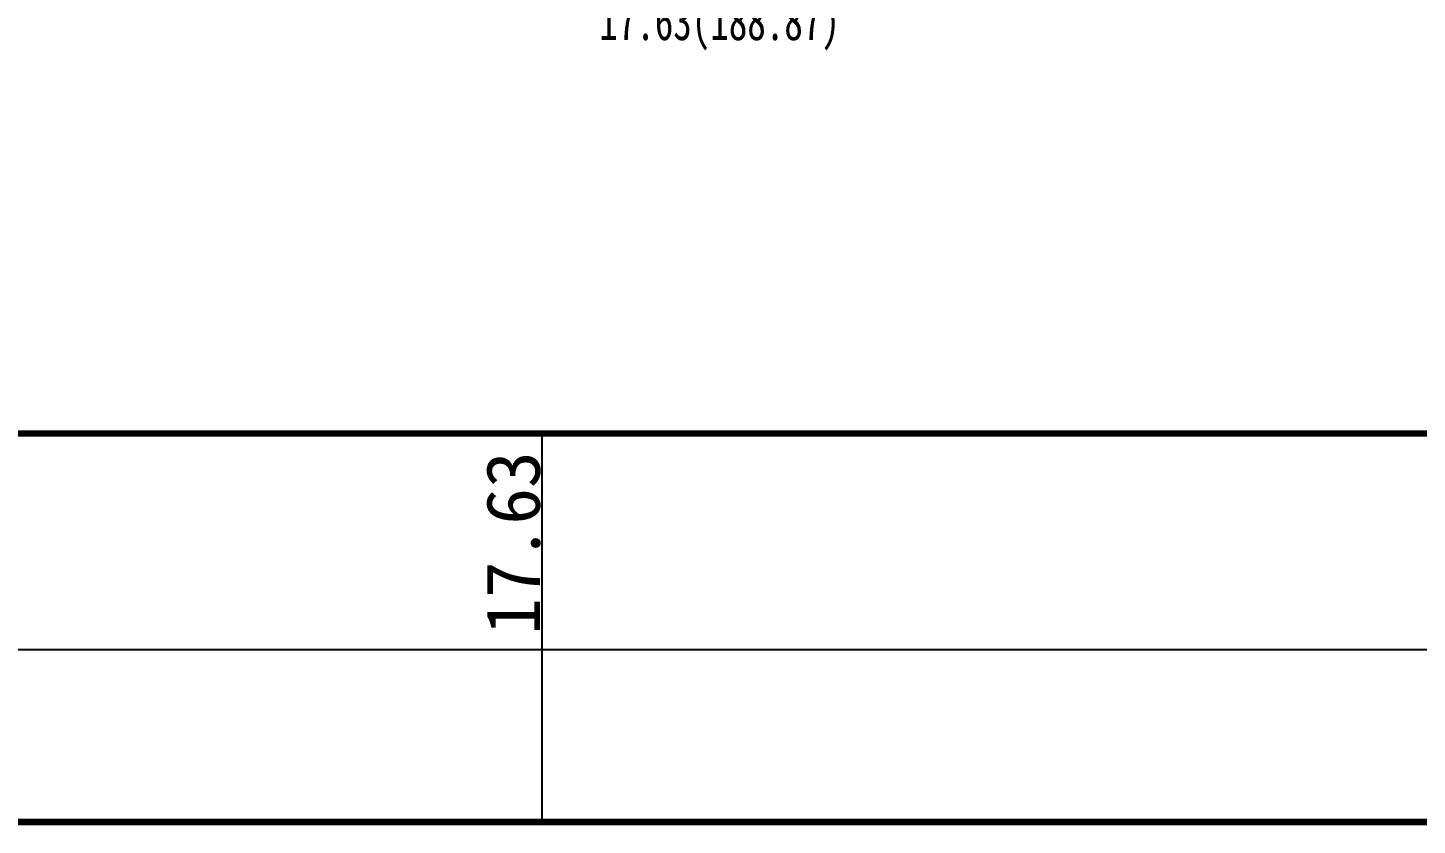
# Model space of a CAD drawing. Header units: millimetres. Extents: x -255 to 9196, y 129 to 426.
# Drawn here: x 2578.4 to 2642.8, y 191.5 to 228.5 of the extents above; entities that cross this region are included whole.
import ezdxf

# ---------------------------------------------------------------- set-up
doc = ezdxf.new("R2010")
doc.units = ezdxf.units.MM
doc.layers.add('地质-文字', color=7, linetype='Continuous')
doc.layers.add('地质-标注栏', color=7, linetype='Continuous')
doc.styles.add('层底标注', font='', dxfattribs={"width": 0.7, "height": 1.8})
doc.styles.add('标注栏数据', font='simfang.ttf', dxfattribs={"width": 0.7, "height": 2.5})
doc.styles.get('层底标注').set_extended_font_data('FangSong_GB2312')

msp = doc.modelspace()

# ---------------------------------------------------------------- linework, layer by layer
at = {"layer": '地质-标注栏', "color": 7, "linetype": 'Continuous', "const_width": 0.3}
for points in [[(2348.734, 209.69), (2722.242, 209.69)], [(2348.734, 191.69), (2722.242, 191.69)]]:
    msp.add_lwpolyline(points, dxfattribs=at)
at = {"layer": '地质-标注栏', "color": 7, "linetype": 'Continuous'}
for points in [[(2602.217, 199.69), (2602.217, 209.69)], [(2348.734, 199.69), (2722.242, 199.69)], [(2602.217, 191.69), (2602.217, 199.69)], [(2602.217, 191.69), (2602.217, 199.69)]]:
    msp.add_lwpolyline(points, dxfattribs=at)

# ---------------------------------------------------------------- texts
at = {"layer": '地质-文字', "color": 7, "linetype": 'Continuous', "style": '层底标注', "width": 0.7}
msp.add_text('17.63(188.87)', height=1.8, dxfattribs=at).set_placement((2604.867, 227.923))
at = {"layer": '地质-标注栏', "color": 7, "linetype": 'Continuous', "style": '标注栏数据'}
msp.add_text('17.63', height=2.5, rotation=90, dxfattribs=at).set_placement((2602.117, 200.366))

doc.saveas('drawing.dxf')
